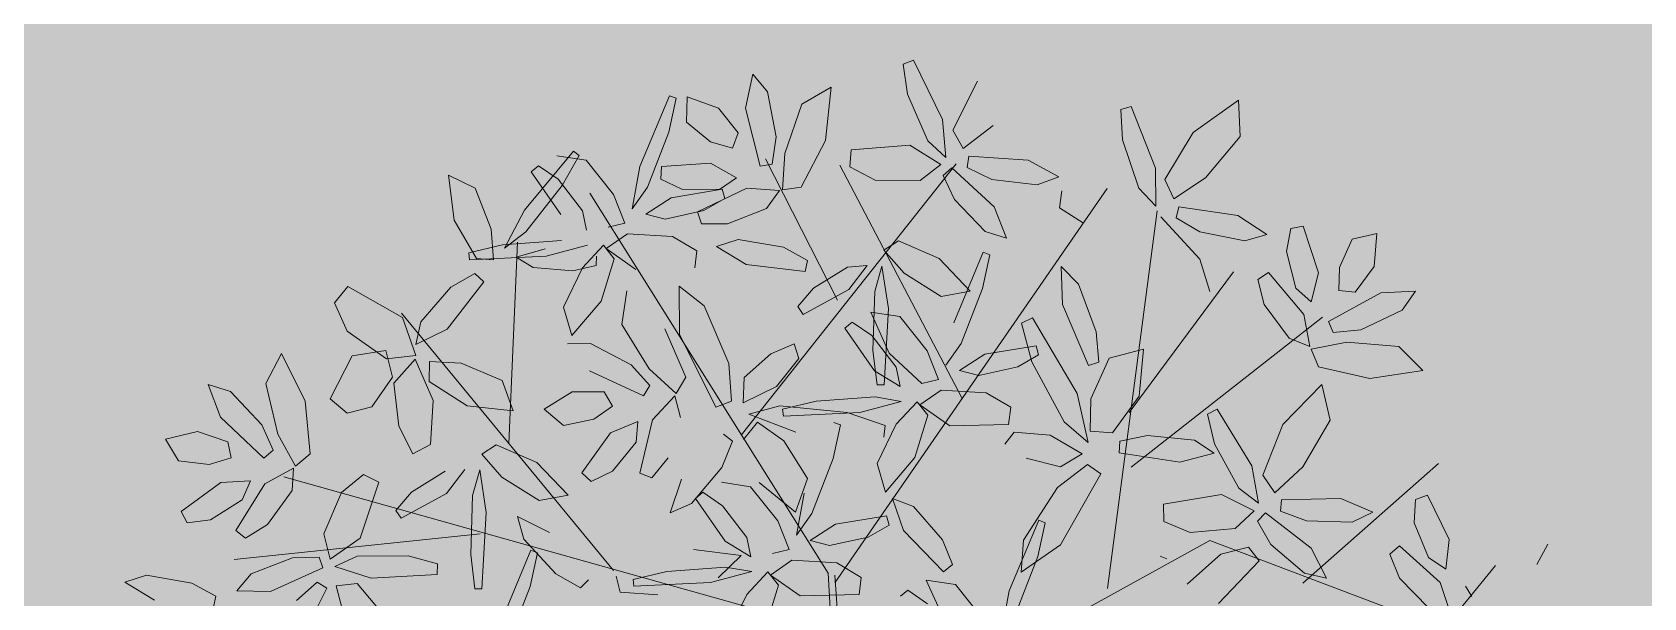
# Model space of a CAD drawing. Header units: metres. Extents: x 349703 to 349913, y 9282546 to 9282694.
# Drawn here: x 349720.278 to 349722.715, y 9282566.895 to 9282567.75 of the extents above; entities that cross this region are included whole.
import ezdxf

# ---------------------------------------------------------------- set-up
doc = ezdxf.new("R2010")
doc.units = ezdxf.units.M
doc.header["$LTSCALE"] = 0.25
doc.layers.add('AREA-VERDE', color=3, linetype='CONTINUOUS', lineweight=9)
doc.layers.add('ARQ-FONDO', color=253, linetype='CONTINUOUS', lineweight=9)

# ---------------------------------------------------------------- blocks, each defined once
blk = doc.blocks.new('ARR2')
at = {"layer": 'ARQ-FONDO', "lineweight": 5}
for p, q in [((2740.7432, 1215.9601), (2740.7275, 1215.8854)), ((2740.7756, 1215.921), (2740.7432, 1215.9601)), ((2741.0943, 1215.9907), (2741.0724, 1215.982)), ((2741.0724, 1215.982), (2741.0812, 1215.9163)), ((2741.158, 1215.861), (2741.0943, 1215.9907)), ((2740.9148, 1215.9314), (2740.8508, 1215.894)), ((2740.9022, 1215.8152), (2740.9148, 1215.9314)), ((2741.1806, 1215.8379), (2741.2344, 1215.9446)), ((2740.4969, 1215.758), (2740.5613, 1215.9124)), ((2740.5757, 1215.9071), (2740.5597, 1215.8335)), ((2740.5613, 1215.9124), (2740.5757, 1215.9071)), ((2740.6001, 1215.91), (2740.5986, 1215.8547)), ((2740.6682, 1215.8859), (2740.6001, 1215.91)), ((2740.7946, 1215.8229), (2740.7756, 1215.921)), ((2740.8508, 1215.894), (2740.8132, 1215.7865)), ((2741.0812, 1215.9163), (2741.1256, 1215.8145)), ((2741.5701, 1215.8892), (2741.5475, 1215.8824)), ((2741.6232, 1215.7549), (2741.5701, 1215.8892)), ((2741.706, 1215.8322), (2741.805, 1215.9032)), ((2741.805, 1215.9032), (2741.8089, 1215.8235)), ((2740.5986, 1215.8547), (2740.6513, 1215.8117)), ((2740.7117, 1215.8316), (2740.6682, 1215.8859)), ((2740.7275, 1215.8854), (2740.7593, 1215.7592)), ((2741.1652, 1215.7782), (2741.158, 1215.861)), ((2741.5475, 1215.8824), (2741.5511, 1215.8162)), ((2740.5597, 1215.8335), (2740.5131, 1215.7133)), ((2740.6992, 1215.7981), (2740.7117, 1215.8316)), ((2740.7854, 1215.7631), (2740.7946, 1215.8229)), ((2741.2032, 1215.7974), (2741.1806, 1215.8379)), ((2741.269, 1215.8479), (2741.2032, 1215.7974)), ((2741.644, 1215.7301), (2741.706, 1215.8322)), ((2741.8089, 1215.8235), (2741.7329, 1215.7331)), ((2740.2447, 1215.6629), (2740.3517, 1215.7915)), ((2740.3517, 1215.7915), (2740.3638, 1215.7823)), ((2740.6513, 1215.8117), (2740.6992, 1215.7981)), ((2740.8132, 1215.7865), (2740.8081, 1215.7072)), ((2740.8494, 1215.713), (2740.9022, 1215.8152)), ((2740.9583, 1215.7949), (2740.9557, 1215.7574)), ((2741.0867, 1215.8046), (2740.9583, 1215.7949)), ((2741.1544, 1215.7623), (2741.0867, 1215.8046)), ((2741.1256, 1215.8145), (2741.1652, 1215.7782)), ((2741.5511, 1215.8162), (2741.5873, 1215.7111)), ((2740.2591, 1215.7464), (2740.275, 1215.7598)), ((2740.275, 1215.7598), (2740.3182, 1215.7302)), ((2740.3155, 1215.7818), (2740.3795, 1215.772)), ((2740.3638, 1215.7823), (2740.3269, 1215.7166)), ((2740.3795, 1215.772), (2740.4392, 1215.697)), ((2740.4795, 1215.666), (2740.4969, 1215.758)), ((2740.5439, 1215.7583), (2740.5421, 1215.7305)), ((2740.651, 1215.7651), (2740.5439, 1215.7583)), ((2740.7079, 1215.7335), (2740.651, 1215.7651)), ((2740.7181, 1215.1712), (2741.1878, 1215.7637)), ((2740.7593, 1215.7592), (2740.7854, 1215.7631)), ((2740.9283, 1215.4661), (2740.7715, 1215.7746)), ((2741.2009, 1215.2512), (2740.9339, 1215.7613)), ((2740.9557, 1215.7574), (2741.0108, 1215.7283)), ((2741.1092, 1215.7278), (2741.1544, 1215.7623)), ((2741.1782, 1215.7554), (2741.1595, 1215.7388)), ((2741.2706, 1215.6699), (2741.1782, 1215.7554)), ((2741.2157, 1215.7806), (2741.2116, 1215.756)), ((2741.2116, 1215.756), (2741.266, 1215.73)), ((2741.3455, 1215.7719), (2741.2157, 1215.7806)), ((2741.4121, 1215.7357), (2741.3455, 1215.7719)), ((2741.6239, 1215.6718), (2741.6232, 1215.7549)), ((2740.0784, 1215.739), (2740.1366, 1215.7108)), ((2740.0908, 1215.6409), (2740.0784, 1215.739)), ((2740.3269, 1215.7166), (2740.2471, 1215.6155)), ((2740.3237, 1215.6533), (2740.2591, 1215.7464)), ((2740.3182, 1215.7302), (2740.3715, 1215.6613)), ((2740.5131, 1215.7133), (2740.4795, 1215.666)), ((2740.5421, 1215.7305), (2740.5883, 1215.7088)), ((2740.6705, 1215.7081), (2740.7079, 1215.7335)), ((2740.8081, 1215.7072), (2740.8494, 1215.713)), ((2741.0108, 1215.7283), (2741.1092, 1215.7278)), ((2741.1595, 1215.7388), (2741.1841, 1215.6858)), ((2741.266, 1215.73), (2741.3652, 1215.718)), ((2741.3652, 1215.718), (2741.4121, 1215.7357)), ((2741.6633, 1215.6879), (2741.644, 1215.7301)), ((2741.7329, 1215.7331), (2741.6633, 1215.6879)), ((2740.1366, 1215.7108), (2740.1716, 1215.6216)), ((2740.9083, 1214.8699), (2740.3874, 1215.6998)), ((2740.4392, 1215.697), (2740.4639, 1215.6344)), ((2740.5097, 1215.6541), (2740.5649, 1215.69)), ((2740.5649, 1215.69), (2740.6768, 1215.7084)), ((2740.5883, 1215.7088), (2740.6705, 1215.7081)), ((2740.7306, 1215.7109), (2740.6224, 1215.6593)), ((2740.682, 1215.6882), (2740.6367, 1215.6619)), ((2740.6768, 1215.7084), (2740.682, 1215.6882)), ((2740.8019, 1215.7058), (2740.7306, 1215.7109)), ((2740.7731, 1215.6667), (2740.8019, 1215.7058)), ((2740.9225, 1214.8488), (2741.5179, 1215.7101)), ((2741.1841, 1215.6858), (2741.2513, 1215.6163)), ((2741.419, 1215.7048), (2741.4134, 1215.6677)), ((2741.5873, 1215.7111), (2741.6239, 1215.6718)), ((2740.2011, 1215.5801), (2740.2447, 1215.6629)), ((2740.3715, 1215.6613), (2740.3799, 1215.6189)), ((2740.5516, 1215.6435), (2740.5097, 1215.6541)), ((2740.6367, 1215.6619), (2740.5516, 1215.6435)), ((2740.6224, 1215.6593), (2740.6314, 1215.633)), ((2740.6878, 1215.6326), (2740.7731, 1215.6667)), ((2741.2979, 1215.6015), (2741.2706, 1215.6699)), ((2741.4134, 1215.6677), (2741.466, 1215.6343)), ((2741.5187, 1214.8365), (2741.6275, 1215.6613)), ((2741.7204, 1215.5555), (2741.635, 1215.648)), ((2741.6744, 1215.6702), (2741.6684, 1215.6459)), ((2741.6684, 1215.6459), (2741.7206, 1215.6158)), ((2741.8031, 1215.6512), (2741.6744, 1215.6702)), ((2741.8666, 1215.6098), (2741.8031, 1215.6512)), ((2740.1395, 1215.5571), (2740.0908, 1215.6409)), ((2740.1716, 1215.6216), (2740.1769, 1215.5545)), ((2740.2471, 1215.6155), (2740.2011, 1215.5801)), ((2740.4696, 1215.6112), (2740.4227, 1215.5791)), ((2740.4639, 1215.6344), (2740.4274, 1215.6259)), ((2740.5679, 1215.6056), (2740.4696, 1215.6112)), ((2740.6314, 1215.633), (2740.6878, 1215.6326)), ((2741.2513, 1215.6163), (2741.2979, 1215.6015)), ((2741.7206, 1215.6158), (2741.8185, 1215.596)), ((2741.8185, 1215.596), (2741.8666, 1215.6098)), ((2741.9192, 1215.6226), (2741.9098, 1215.5724)), ((2741.9465, 1215.6279), (2741.9192, 1215.6226)), ((2741.9801, 1215.5259), (2741.9465, 1215.6279)), ((2742.1076, 1215.6116), (2742.0536, 1215.5992)), ((2742.1014, 1215.5397), (2742.1076, 1215.6116)), ((2740.1231, 1215.5696), (2740.1965, 1215.5868)), ((2740.1965, 1215.5868), (2740.325, 1215.5964)), ((2740.2106, 1215.153), (2740.2292, 1215.5932)), ((2740.2265, 1215.5599), (2740.2898, 1215.578)), ((2740.3822, 1215.5865), (2740.2916, 1215.5626)), ((2740.3715, 1215.5367), (2740.4174, 1215.5861)), ((2740.4174, 1215.5861), (2740.4407, 1215.5567)), ((2740.4227, 1215.5791), (2740.4881, 1215.5333)), ((2740.6214, 1215.5737), (2740.5679, 1215.6056)), ((2740.6169, 1215.5365), (2740.6214, 1215.5737)), ((2740.7118, 1215.5988), (2740.6641, 1215.5836)), ((2740.6641, 1215.5836), (2740.7288, 1215.5439)), ((2740.8103, 1215.5817), (2740.7118, 1215.5988)), ((2740.8633, 1215.553), (2740.8103, 1215.5817)), ((2741.0299, 1215.5757), (2741.0615, 1215.5959)), ((2741.074, 1215.5249), (2741.0299, 1215.5757)), ((2741.0615, 1215.5959), (2741.1505, 1215.5575)), ((2741.9098, 1215.5724), (2741.9299, 1215.4927)), ((2742.0536, 1215.5992), (2742.0253, 1215.5373)), ((2740.1246, 1215.5544), (2740.1231, 1215.5696)), ((2740.2916, 1215.5626), (2740.1246, 1215.5544)), ((2740.1769, 1215.5545), (2740.1395, 1215.5571)), ((2740.2634, 1215.5374), (2740.2265, 1215.5599)), ((2740.3501, 1215.53), (2740.2634, 1215.5374)), ((2740.3295, 1215.4506), (2740.3715, 1215.5367)), ((2740.4012, 1215.5418), (2740.3501, 1215.53)), ((2740.4021, 1215.5626), (2740.4012, 1215.5418)), ((2740.4407, 1215.5567), (2740.412, 1215.4642)), ((2740.7288, 1215.5439), (2740.858, 1215.5286)), ((2740.858, 1215.5286), (2740.8633, 1215.553)), ((2740.8761, 1215.4923), (2740.9502, 1215.538)), ((2740.9502, 1215.538), (2740.9932, 1215.5419)), ((2740.9932, 1215.5419), (2740.9531, 1215.4897)), ((2741.0098, 1215.485), (2741.0257, 1215.5408)), ((2741.0257, 1215.5408), (2741.0399, 1215.4482)), ((2741.1505, 1215.5575), (2741.2188, 1215.4861)), ((2741.1825, 1215.4165), (2741.247, 1215.5708)), ((2741.2613, 1215.5656), (2741.2453, 1215.4919)), ((2741.247, 1215.5708), (2741.2613, 1215.5656)), ((2741.4174, 1215.5395), (2741.4204, 1215.4564)), ((2741.4551, 1215.5012), (2741.4174, 1215.5395)), ((2741.7421, 1215.4851), (2741.7204, 1215.5555)), ((2742.0253, 1215.5373), (2742.0242, 1215.4876)), ((2742.0597, 1215.4839), (2742.1014, 1215.5397)), ((2740.0756, 1215.4032), (2740.1553, 1215.5061)), ((2740.1362, 1215.5242), (2740.0835, 1215.4945)), ((2740.1553, 1215.5061), (2740.1362, 1215.5242)), ((2741.1553, 1215.4741), (2741.074, 1215.5249)), ((2741.4942, 1215.3972), (2741.4551, 1215.5012)), ((2741.5662, 1215.2212), (2741.7939, 1215.5281)), ((2741.8706, 1215.5269), (2741.8474, 1215.5116)), ((2741.8474, 1215.5116), (2741.8611, 1215.4569)), ((2741.9477, 1215.4352), (2741.8706, 1215.5269)), ((2741.9639, 1215.4629), (2741.9801, 1215.5259)), ((2739.8586, 1215.4962), (2739.8296, 1215.4607)), ((2739.9781, 1215.4281), (2739.8586, 1215.4962)), ((2740.0835, 1215.4945), (2740.0179, 1215.4191)), ((2740.4684, 1215.4864), (2740.4573, 1215.4131)), ((2740.5822, 1215.4968), (2740.5832, 1215.3922)), ((2740.637, 1215.4539), (2740.5822, 1215.4968)), ((2740.8421, 1215.4525), (2740.8761, 1215.4923)), ((2740.9531, 1215.4897), (2740.8537, 1215.4352)), ((2741.0058, 1215.3562), (2741.0098, 1215.485)), ((2741.2188, 1215.4861), (2741.1553, 1215.4741)), ((2741.2453, 1215.4919), (2741.1987, 1215.3718)), ((2741.9299, 1215.4927), (2741.9639, 1215.4629)), ((2742.1159, 1215.4822), (2742.0017, 1215.4196)), ((2742.0242, 1215.4876), (2742.0597, 1215.4839)), ((2742.1921, 1215.4858), (2742.1159, 1215.4822)), ((2742.1624, 1215.4446), (2742.1921, 1215.4858)), ((2739.8296, 1215.4607), (2739.8571, 1215.3984)), ((2740.4388, 1214.8759), (2739.976, 1215.4379)), ((2740.3481, 1215.3887), (2740.3295, 1215.4506)), ((2740.412, 1215.4642), (2740.3481, 1215.3887)), ((2740.6912, 1215.3281), (2740.637, 1215.4539)), ((2740.8537, 1215.4352), (2740.8421, 1215.4525)), ((2741.0012, 1215.4403), (2741.0651, 1215.4305)), ((2741.0418, 1215.3502), (2741.0012, 1215.4403)), ((2741.0399, 1215.4482), (2741.0305, 1215.2812)), ((2741.4204, 1215.4564), (2741.4773, 1215.3236)), ((2741.8611, 1215.4569), (2741.9156, 1215.3829)), ((2741.9608, 1215.3649), (2741.9477, 1215.4352)), ((2742.0722, 1215.4015), (2742.1624, 1215.4446)), ((2739.8571, 1215.3984), (2739.9431, 1215.3383)), ((2740.0073, 1215.3451), (2739.9781, 1215.4281)), ((2740.0179, 1215.4191), (2740.0071, 1215.3694)), ((2740.0071, 1215.3694), (2740.0756, 1215.4032)), ((2740.4573, 1215.4131), (2740.5173, 1215.3163)), ((2740.5972, 1215.2983), (2740.5509, 1215.4036)), ((2740.9447, 1215.4048), (2740.9607, 1215.4183)), ((2741.0094, 1215.3118), (2740.9447, 1215.4048)), ((2740.9607, 1215.4183), (2741.0038, 1215.3887)), ((2741.0651, 1215.4305), (2741.1248, 1215.3555)), ((2741.3544, 1215.4279), (2741.3308, 1215.416)), ((2741.3308, 1215.416), (2741.3536, 1215.3313)), ((2741.4524, 1215.262), (2741.3544, 1215.4279)), ((2741.4996, 1215.3311), (2741.4942, 1215.3972)), ((2741.5703, 1215.1013), (2741.9884, 1215.4291)), ((2742.0017, 1215.4196), (2742.012, 1215.3953)), ((2742.012, 1215.3953), (2742.0722, 1215.4015)), ((2740.389, 1215.3716), (2740.3382, 1215.371)), ((2740.4773, 1215.3247), (2740.389, 1215.3716)), ((2740.5832, 1215.3922), (2740.6628, 1215.2325)), ((2740.7827, 1215.3491), (2740.8336, 1215.3707)), ((2740.8336, 1215.3707), (2740.8442, 1215.3391)), ((2741.0038, 1215.3887), (2741.0571, 1215.3198)), ((2741.1987, 1215.3718), (2741.1651, 1215.3244)), ((2741.2505, 1215.3485), (2741.3624, 1215.3668)), ((2741.3624, 1215.3668), (2741.3676, 1215.3466)), ((2741.9156, 1215.3829), (2741.9608, 1215.3649)), ((2742.0417, 1215.3743), (2741.9636, 1215.3592)), ((2742.1552, 1215.365), (2742.0417, 1215.3743)), ((2742.2075, 1215.3125), (2742.1552, 1215.365)), ((2739.7133, 1215.35), (2739.6795, 1215.2841)), ((2739.7653, 1215.2453), (2739.7133, 1215.35)), ((2739.8676, 1215.3444), (2739.8196, 1215.2508)), ((2739.9413, 1215.356), (2739.8676, 1215.3444)), ((2739.9561, 1215.2983), (2739.9413, 1215.356)), ((2739.9431, 1215.3383), (2740.0073, 1215.3451)), ((2740.0056, 1215.3371), (2739.9592, 1215.2846)), ((2740.0452, 1215.2467), (2740.0056, 1215.3371)), ((2740.0367, 1215.3322), (2740.0362, 1215.2887)), ((2740.106, 1215.3285), (2740.0367, 1215.3322)), ((2740.1957, 1215.291), (2740.106, 1215.3285)), ((2740.6966, 1215.2453), (2740.6912, 1215.3281)), ((2740.7247, 1215.2973), (2740.7827, 1215.3491)), ((2740.8442, 1215.3391), (2740.795, 1215.2774)), ((2741.0152, 1215.2814), (2741.0058, 1215.3562)), ((2741.113, 1215.2844), (2741.0418, 1215.3502)), ((2741.1248, 1215.3555), (2741.1496, 1215.2929)), ((2741.1954, 1215.3126), (2741.2505, 1215.3485)), ((2741.3676, 1215.3466), (2741.3223, 1215.3204)), ((2741.3536, 1215.3313), (2741.424, 1215.2008)), ((2741.4773, 1215.3236), (2741.4996, 1215.3311)), ((2741.5223, 1215.3397), (2741.4825, 1215.251)), ((2741.5973, 1215.3589), (2741.5223, 1215.3397)), ((2741.5881, 1215.2565), (2741.5973, 1215.3589)), ((2741.9636, 1215.3592), (2741.9797, 1215.3208)), ((2739.9112, 1215.2329), (2739.9561, 1215.2983)), ((2740.22, 1215.2242), (2740.1957, 1215.291)), ((2740.3865, 1215.3118), (2740.5047, 1215.2573)), ((2740.5181, 1215.28), (2740.4773, 1215.3247)), ((2740.5173, 1215.3163), (2740.5759, 1215.2626)), ((2740.5759, 1215.2626), (2740.5972, 1215.2983)), ((2740.7224, 1215.242), (2740.7247, 1215.2973)), ((2741.0655, 1215.2774), (2741.0094, 1215.3118)), ((2741.0571, 1215.3198), (2741.0655, 1215.2774)), ((2741.1496, 1215.2929), (2741.113, 1215.2844)), ((2741.2372, 1215.3019), (2741.1954, 1215.3126)), ((2741.3223, 1215.3204), (2741.2372, 1215.3019)), ((2741.9797, 1215.3208), (2742.0919, 1215.2954)), ((2742.0919, 1215.2954), (2742.2075, 1215.3125)), ((2739.5532, 1215.2819), (2739.5802, 1215.2105)), ((2739.6016, 1215.2664), (2739.5532, 1215.2819)), ((2739.6704, 1215.1939), (2739.6016, 1215.2664)), ((2739.6795, 1215.2841), (2739.7057, 1215.1732)), ((2739.9592, 1215.2846), (2739.9701, 1215.1908)), ((2740.0362, 1215.2887), (2740.1191, 1215.2351)), ((2740.3489, 1215.266), (2740.2873, 1215.2282)), ((2740.4185, 1215.2657), (2740.3489, 1215.266)), ((2740.4367, 1215.2349), (2740.4185, 1215.2657)), ((2740.5047, 1215.2573), (2740.5181, 1215.28)), ((2740.573, 1215.2569), (2740.5243, 1215.2046)), ((2740.5854, 1215.2099), (2740.573, 1215.2569)), ((2740.795, 1215.2774), (2740.7224, 1215.242)), ((2740.8821, 1215.2453), (2741.0106, 1215.2549)), ((2741.0106, 1215.2549), (2741.0678, 1215.245)), ((2741.0305, 1215.2812), (2741.0152, 1215.2814)), ((2741.1552, 1215.2696), (2741.1083, 1215.2375)), ((2741.2535, 1215.2641), (2741.1552, 1215.2696)), ((2741.307, 1215.2322), (2741.2535, 1215.2641)), ((2741.4765, 1215.1551), (2741.4524, 1215.262)), ((2741.5298, 1215.1761), (2741.5881, 1215.2565)), ((2741.902, 1215.195), (2741.9874, 1215.2819)), ((2741.9874, 1215.2819), (2742.0049, 1215.204)), ((2739.7758, 1215.1308), (2739.7653, 1215.2453)), ((2739.8196, 1215.2508), (2739.8566, 1215.2193)), ((2739.8566, 1215.2193), (2739.9112, 1215.2329)), ((2740.0388, 1215.1509), (2740.0452, 1215.2467)), ((2740.1191, 1215.2351), (2740.22, 1215.2242)), ((2740.2873, 1215.2282), (2740.3294, 1215.1922)), ((2740.396, 1215.2062), (2740.4367, 1215.2349)), ((2740.6628, 1215.2325), (2740.6966, 1215.2453)), ((2740.8023, 1215.2355), (2740.735, 1215.2174)), ((2740.9499, 1215.2212), (2740.8023, 1215.2355)), ((2740.8087, 1215.2281), (2740.8821, 1215.2453)), ((2740.8102, 1215.2129), (2740.8087, 1215.2281)), ((2740.9772, 1215.2211), (2740.8102, 1215.2129)), ((2741.0329, 1215.1928), (2740.9499, 1215.2212)), ((2741.0678, 1215.245), (2740.9772, 1215.2211)), ((2741.0571, 1215.1952), (2741.103, 1215.2445)), ((2741.103, 1215.2445), (2741.1263, 1215.2152)), ((2741.1083, 1215.2375), (2741.1738, 1215.1918)), ((2741.3025, 1215.1949), (2741.307, 1215.2322)), ((2741.4825, 1215.251), (2741.4805, 1215.1803)), ((2741.7583, 1215.2279), (2741.7373, 1215.2173)), ((2741.8337, 1215.1046), (2741.7583, 1215.2279)), ((2739.5802, 1215.2105), (2739.675, 1215.1212)), ((2739.6949, 1215.1385), (2739.6704, 1215.1939)), ((2739.9701, 1215.1908), (2740.0006, 1215.1305)), ((2740.3294, 1215.1922), (2740.396, 1215.2062)), ((2740.4924, 1215.2011), (2740.4321, 1215.1766)), ((2740.4887, 1215.156), (2740.4924, 1215.2011)), ((2740.5243, 1215.2046), (2740.4964, 1215.088)), ((2740.7537, 1215.2001), (2740.7228, 1215.1616)), ((2740.735, 1215.2174), (2740.8372, 1215.1779)), ((2740.8113, 1215.159), (2740.7537, 1215.2001)), ((2740.9348, 1215.194), (2740.9188, 1215.1203)), ((2740.9205, 1215.1992), (2740.9348, 1215.194)), ((2741.0151, 1215.1091), (2741.0571, 1215.1952)), ((2741.0296, 1215.1667), (2741.0329, 1215.1928)), ((2741.1263, 1215.2152), (2741.0976, 1215.1226)), ((2741.1738, 1215.1918), (2741.3025, 1215.1949)), ((2741.424, 1215.2008), (2741.4765, 1215.1551)), ((2741.7373, 1215.2173), (2741.7521, 1215.1527)), ((2741.8584, 1215.0838), (2741.902, 1215.195)), ((2742.0049, 1215.204), (2741.9455, 1215.1019)), ((2739.53, 1215.179), (2739.4596, 1215.1626)), ((2739.4596, 1215.1626), (2739.4881, 1215.1152)), ((2739.5959, 1215.1565), (2739.53, 1215.179)), ((2739.6034, 1215.1216), (2739.5959, 1215.1565)), ((2739.7057, 1215.1732), (2739.7441, 1215.1036)), ((2740.0006, 1215.1305), (2740.0388, 1215.1509)), ((2740.151, 1215.1302), (2740.1826, 1215.1504)), ((2740.1826, 1215.1504), (2740.2716, 1215.112)), ((2740.4321, 1215.1766), (2740.3701, 1215.089)), ((2740.4365, 1215.0925), (2740.4887, 1215.156)), ((2740.6989, 1215.1584), (2740.6758, 1215.1009)), ((2740.6791, 1215.1737), (2740.6989, 1215.1584)), ((2740.8627, 1215.0765), (2740.8113, 1215.159)), ((2741.2944, 1215.1514), (2741.3146, 1215.1778)), ((2741.3146, 1215.1778), (2741.3933, 1215.1714)), ((2741.3933, 1215.1714), (2741.4632, 1215.1309)), ((2741.4805, 1215.1803), (2741.5298, 1215.1761)), ((2741.544, 1215.1331), (2741.5456, 1215.158)), ((2741.5456, 1215.158), (2741.6063, 1215.1709)), ((2741.6063, 1215.1709), (2741.7088, 1215.1601)), ((2741.7088, 1215.1601), (2741.7519, 1215.1323)), ((2741.7521, 1215.1527), (2741.8057, 1215.0554)), ((2739.4881, 1215.1152), (2739.5557, 1215.1074)), ((2739.5557, 1215.1074), (2739.6034, 1215.1216)), ((2739.675, 1215.1212), (2739.6949, 1215.1385)), ((2739.7441, 1215.1036), (2739.7758, 1215.1308)), ((2740.1952, 1215.0794), (2740.151, 1215.1302)), ((2740.5225, 1215.0785), (2740.5583, 1215.122)), ((2740.9188, 1215.1203), (2740.8722, 1215.0002)), ((2741.0976, 1215.1226), (2741.0338, 1215.0471)), ((2741.416, 1215.102), (2741.3407, 1215.1213)), ((2741.4632, 1215.1309), (2741.416, 1215.102)), ((2741.6766, 1215.1121), (2741.544, 1215.1331)), ((2741.7519, 1215.1323), (2741.6766, 1215.1121)), ((2739.7396, 1215.0992), (2739.6768, 1215.065)), ((2740.9134, 1214.7457), (2739.7186, 1215.0803)), ((2739.7365, 1215.0507), (2739.7396, 1215.0992)), ((2739.8927, 1215.0854), (2739.8445, 1215.0461)), ((2739.9262, 1215.0684), (2739.8927, 1215.0854)), ((2739.9972, 1215.0468), (2740.0713, 1215.0925)), ((2740.1143, 1215.0964), (2740.0742, 1215.0442)), ((2740.1309, 1215.0394), (2740.1468, 1215.0953)), ((2740.1468, 1215.0953), (2740.161, 1215.0027)), ((2740.2764, 1215.0286), (2740.1952, 1215.0794)), ((2740.2716, 1215.112), (2740.34, 1215.0406)), ((2740.3701, 1215.089), (2740.3905, 1215.0702)), ((2740.3905, 1215.0702), (2740.4365, 1215.0925)), ((2740.4964, 1215.088), (2740.5225, 1215.0785)), ((2740.6758, 1215.1009), (2740.6097, 1215.0218)), ((2741.0338, 1215.0471), (2741.0151, 1215.1091)), ((2741.4748, 1215.1076), (2741.4091, 1215.057)), ((2741.4162, 1214.9316), (2741.5043, 1215.0867)), ((2741.5043, 1215.0867), (2741.4748, 1215.1076)), ((2741.8486, 1215.0229), (2741.8337, 1215.1046)), ((2741.8846, 1215.0455), (2741.8584, 1215.0838)), ((2741.9455, 1215.1019), (2741.8846, 1215.0455)), ((2741.9454, 1214.8481), (2742.2422, 1215.1094)), ((2739.5805, 1215.0678), (2739.4939, 1215.0044)), ((2739.6455, 1215.0719), (2739.5805, 1215.0678)), ((2739.6768, 1215.065), (2739.6133, 1214.9633)), ((2739.6277, 1215.0303), (2739.6455, 1215.0719)), ((2739.6829, 1214.976), (2739.7365, 1215.0507)), ((2739.8445, 1215.0461), (2739.8056, 1214.9557)), ((2739.885, 1214.9464), (2739.9262, 1215.0684)), ((2739.9632, 1215.007), (2739.9972, 1215.0468)), ((2740.0742, 1215.0442), (2739.9748, 1214.9897)), ((2740.5625, 1215.0016), (2740.5878, 1215.0754)), ((2740.6182, 1215.0332), (2740.6342, 1215.0466)), ((2740.6342, 1215.0466), (2740.6773, 1215.017)), ((2740.6747, 1215.0687), (2740.7386, 1215.0588)), ((2740.7386, 1215.0588), (2740.7983, 1214.9839)), ((2740.757, 1215.0683), (2740.8369, 1215.0035)), ((2740.8369, 1215.0035), (2740.8627, 1215.0765)), ((2740.8386, 1214.9528), (2740.856, 1215.0449)), ((2741.4091, 1215.057), (2741.3349, 1214.9418)), ((2741.8057, 1215.0554), (2741.8486, 1215.0229)), ((2739.558, 1214.9867), (2739.6277, 1215.0303)), ((2740.1269, 1214.9107), (2740.1309, 1215.0394)), ((2740.34, 1215.0406), (2740.2764, 1215.0286)), ((2740.6097, 1215.0218), (2740.5625, 1215.0016)), ((2740.6829, 1214.9401), (2740.6182, 1215.0332)), ((2740.6773, 1215.017), (2740.7306, 1214.9481)), ((2741.0488, 1215.0328), (2741.0725, 1214.9631)), ((2741.0945, 1215.0156), (2741.0488, 1215.0328)), ((2741.1581, 1214.9428), (2741.0945, 1215.0156)), ((2741.768, 1215.0419), (2741.641, 1215.0204)), ((2741.641, 1215.0204), (2741.6419, 1214.9829)), ((2741.8393, 1215.006), (2741.768, 1215.0419)), ((2741.8986, 1215.03), (2741.8968, 1215.005)), ((2742.0286, 1215.0333), (2741.8986, 1215.03)), ((2742.0983, 1215.0034), (2742.0286, 1215.0333)), ((2742.1915, 1215.0311), (2742.1891, 1214.98)), ((2742.2178, 1215.04), (2742.1915, 1215.0311)), ((2742.2652, 1214.9437), (2742.2178, 1215.04)), ((2739.4939, 1215.0044), (2739.5073, 1214.9801)), ((2739.5073, 1214.9801), (2739.558, 1214.9867)), ((2739.6351, 1214.946), (2739.6829, 1214.976)), ((2739.9748, 1214.9897), (2739.9632, 1215.007)), ((2740.161, 1215.0027), (2740.1516, 1214.8357)), ((2740.2295, 1214.9936), (2740.2993, 1214.9588)), ((2740.2433, 1214.9442), (2740.2295, 1214.9936)), ((2740.7983, 1214.9839), (2740.8231, 1214.9213)), ((2740.8722, 1215.0002), (2740.8386, 1214.9528)), ((2740.8689, 1214.941), (2740.9241, 1214.9768)), ((2740.9241, 1214.9768), (2741.0359, 1214.9952)), ((2741.0411, 1214.975), (2740.9958, 1214.9488)), ((2741.0359, 1214.9952), (2741.0411, 1214.975)), ((2741.3037, 1214.8311), (2741.3682, 1214.9854)), ((2741.3825, 1214.9802), (2741.3665, 1214.9065)), ((2741.3682, 1214.9854), (2741.3825, 1214.9802)), ((2741.6419, 1214.9829), (2741.6994, 1214.959)), ((2741.7975, 1214.9675), (2741.8393, 1215.006)), ((2741.8636, 1215.0014), (2741.8465, 1214.9832)), ((2741.8465, 1214.9832), (2741.8759, 1214.9326)), ((2741.9635, 1214.9248), (2741.8636, 1215.0014)), ((2741.8968, 1215.005), (2741.9534, 1214.9843)), ((2741.9534, 1214.9843), (2742.0533, 1214.9815)), ((2742.0533, 1214.9815), (2742.0983, 1215.0034)), ((2742.1891, 1214.98), (2742.22, 1214.9038)), ((2740.1478, 1214.9555), (2739.6101, 1214.8999)), ((2739.6133, 1214.9633), (2739.6351, 1214.946)), ((2739.8056, 1214.9557), (2739.8197, 1214.9006)), ((2739.8197, 1214.9006), (2739.885, 1214.9464)), ((2740.3129, 1214.8681), (2740.2433, 1214.9442)), ((2740.739, 1214.9057), (2740.6829, 1214.9401)), ((2740.7306, 1214.9481), (2740.739, 1214.9057)), ((2740.9107, 1214.9303), (2740.8689, 1214.941)), ((2740.9958, 1214.9488), (2740.9107, 1214.9303)), ((2741.0725, 1214.9631), (2741.1604, 1214.873)), ((2741.18, 1214.8886), (2741.1581, 1214.9428)), ((2741.3349, 1214.9418), (2741.3299, 1214.8724)), ((2741.3693, 1214.7358), (2741.7422, 1214.9411)), ((2741.6994, 1214.959), (2741.7975, 1214.9675)), ((2741.7422, 1214.9411), (2742.4277, 1214.6823)), ((2742.2579, 1214.879), (2742.2652, 1214.9437)), ((2739.7376, 1214.9031), (2739.6474, 1214.8683)), ((2739.7961, 1214.9051), (2739.7376, 1214.9031)), ((2739.804, 1214.8814), (2739.7961, 1214.9051)), ((2739.879, 1214.9068), (2739.8301, 1214.8844)), ((2739.9901, 1214.9079), (2739.879, 1214.9068)), ((2740.054, 1214.8904), (2739.9901, 1214.9079)), ((2740.1363, 1214.8359), (2740.1269, 1214.9107)), ((2740.194, 1214.7655), (2740.2585, 1214.9199)), ((2740.2728, 1214.9146), (2740.2568, 1214.841)), ((2740.2585, 1214.9199), (2740.2728, 1214.9146)), ((2740.7178, 1214.9084), (2740.6139, 1214.9213)), ((2740.668, 1214.8597), (2740.7178, 1214.9084)), ((2740.8231, 1214.9213), (2740.7866, 1214.9128)), ((2741.3665, 1214.9065), (2741.3199, 1214.7864)), ((2741.3299, 1214.8724), (2741.4162, 1214.9316)), ((2741.6338, 1214.9067), (2741.6481, 1214.9014)), ((2741.7663, 1214.9113), (2741.6928, 1214.8459)), ((2741.8267, 1214.9266), (2741.7663, 1214.9113)), ((2741.8498, 1214.897), (2741.8267, 1214.9266)), ((2741.8759, 1214.9326), (2741.9493, 1214.8697)), ((2741.997, 1214.8592), (2741.9635, 1214.9248)), ((2742.1566, 1214.9296), (2742.1357, 1214.9112)), ((2742.1357, 1214.9112), (2742.1569, 1214.8589)), ((2742.2457, 1214.8494), (2742.1566, 1214.9296)), ((2742.22, 1214.9038), (2742.2579, 1214.879)), ((2742.457, 1214.8885), (2742.4807, 1214.9334)), ((2739.6474, 1214.8683), (2739.6156, 1214.8313)), ((2739.6893, 1214.8297), (2739.804, 1214.8814)), ((2739.8301, 1214.8844), (2739.9091, 1214.8588)), ((2740.0534, 1214.8668), (2740.054, 1214.8904)), ((2740.3669, 1214.8376), (2740.3129, 1214.8681)), ((2740.4822, 1214.8564), (2740.5556, 1214.8737)), ((2740.5556, 1214.8737), (2740.6841, 1214.8833)), ((2740.7413, 1214.8734), (2740.6508, 1214.8495)), ((2740.6841, 1214.8833), (2740.7413, 1214.8734)), ((2740.7306, 1214.8236), (2740.7765, 1214.8729)), ((2740.7765, 1214.8729), (2740.7999, 1214.8436)), ((2740.8288, 1214.898), (2740.7818, 1214.8659)), ((2740.927, 1214.8924), (2740.8288, 1214.898)), ((2740.9352, 1214.3642), (2740.9083, 1214.8699)), ((2740.9805, 1214.8605), (2740.927, 1214.8924)), ((2741.1604, 1214.873), (2741.18, 1214.8886)), ((2741.7609, 1214.8039), (2741.8498, 1214.897)), ((2741.9493, 1214.8697), (2741.997, 1214.8592)), ((2742.0863, 1214.5442), (2742.3668, 1214.8866)), ((2739.4186, 1214.8655), (2739.3709, 1214.8502)), ((2739.3709, 1214.8502), (2739.4356, 1214.8106)), ((2739.5171, 1214.8484), (2739.4186, 1214.8655)), ((2739.5701, 1214.8197), (2739.5171, 1214.8484)), ((2739.7915, 1214.8504), (2739.7464, 1214.8104)), ((2739.754, 1214.7209), (2739.8126, 1214.837)), ((2739.8126, 1214.837), (2739.7915, 1214.8504)), ((2739.833, 1214.842), (2739.8791, 1214.847)), ((2739.8538, 1214.7616), (2739.833, 1214.842)), ((2739.8791, 1214.847), (2739.9563, 1214.7558)), ((2739.9091, 1214.8588), (2740.0534, 1214.8668)), ((2740.1516, 1214.8357), (2740.1363, 1214.8359)), ((2740.2568, 1214.841), (2740.2102, 1214.7209)), ((2740.3846, 1214.8552), (2740.3669, 1214.8376)), ((2740.4451, 1214.8636), (2740.4533, 1214.8284)), ((2740.4837, 1214.8412), (2740.4822, 1214.8564)), ((2740.6508, 1214.8495), (2740.4837, 1214.8412)), ((2740.7999, 1214.8436), (2740.7711, 1214.751)), ((2740.7818, 1214.8659), (2740.8473, 1214.8202)), ((2740.9588, 1214.3743), (2740.9225, 1214.8658)), ((2740.976, 1214.8233), (2740.9805, 1214.8605)), ((2741.0659, 1214.8194), (2741.0819, 1214.8328)), ((2741.0819, 1214.8328), (2741.1251, 1214.8032)), ((2741.1224, 1214.8549), (2741.1863, 1214.8451)), ((2741.1631, 1214.7648), (2741.1224, 1214.8549)), ((2741.1863, 1214.8451), (2741.246, 1214.7701)), ((2742.1569, 1214.8589), (2742.2212, 1214.7932)), ((2742.2684, 1214.7816), (2742.2457, 1214.8494)), ((2742.3013, 1214.8415), (2742.3149, 1214.8188)), ((2739.5648, 1214.7953), (2739.5701, 1214.8197)), ((2739.6156, 1214.8313), (2739.6893, 1214.8297)), ((2740.4533, 1214.8284), (2740.5361, 1214.8228)), ((2740.6886, 1214.7374), (2740.7306, 1214.8236)), ((2740.8473, 1214.8202), (2740.976, 1214.8233)), ((2741.2863, 1214.739), (2741.3037, 1214.8311))]:
    blk.add_line(p, q, dxfattribs=at)

msp = doc.modelspace()

# ---------------------------------------------------------------- hatches: boundary and pattern name
at = {"layer": 'AREA-VERDE', "lineweight": 0, "true_color": 0xc4e4b2, "transparency": 33554687}
h = msp.add_hatch(color=3, dxfattribs=at)
h.dxf.hatch_style = 1
h.paths.add_polyline_path([(349726.4609, 9282594.7896), (349717.3092, 9282594.7896), (349717.2828, 9282561.4453), (349726.4609, 9282563.0592)])
h.paths.add_polyline_path([(349724.4609, 9282592.7896), (349724.4609, 9282564.7382), (349719.2847, 9282563.828), (349719.3076, 9282592.7896)], flags=16)
at = {"layer": 'AREA-VERDE', "lineweight": 0, "true_color": 0xc4e4b2, "transparency": 33554610}
h = msp.add_hatch(color=3, dxfattribs=at)
h.dxf.hatch_style = 1
h.paths.add_polyline_path([(349724.4609, 9282592.7896), (349719.3076, 9282592.7896), (349719.2847, 9282563.828), (349724.4609, 9282564.7382)])

# ---------------------------------------------------------------- block references
at = {"layer": 'ARQ-FONDO', "xscale": 0.6917913537138002, "yscale": 0.6917913537138002, "zscale": 0.6917913537138002}
msp.add_blockref('ARR2', (347825.3451, 9281726.4957), dxfattribs=at)

doc.saveas('drawing.dxf')
